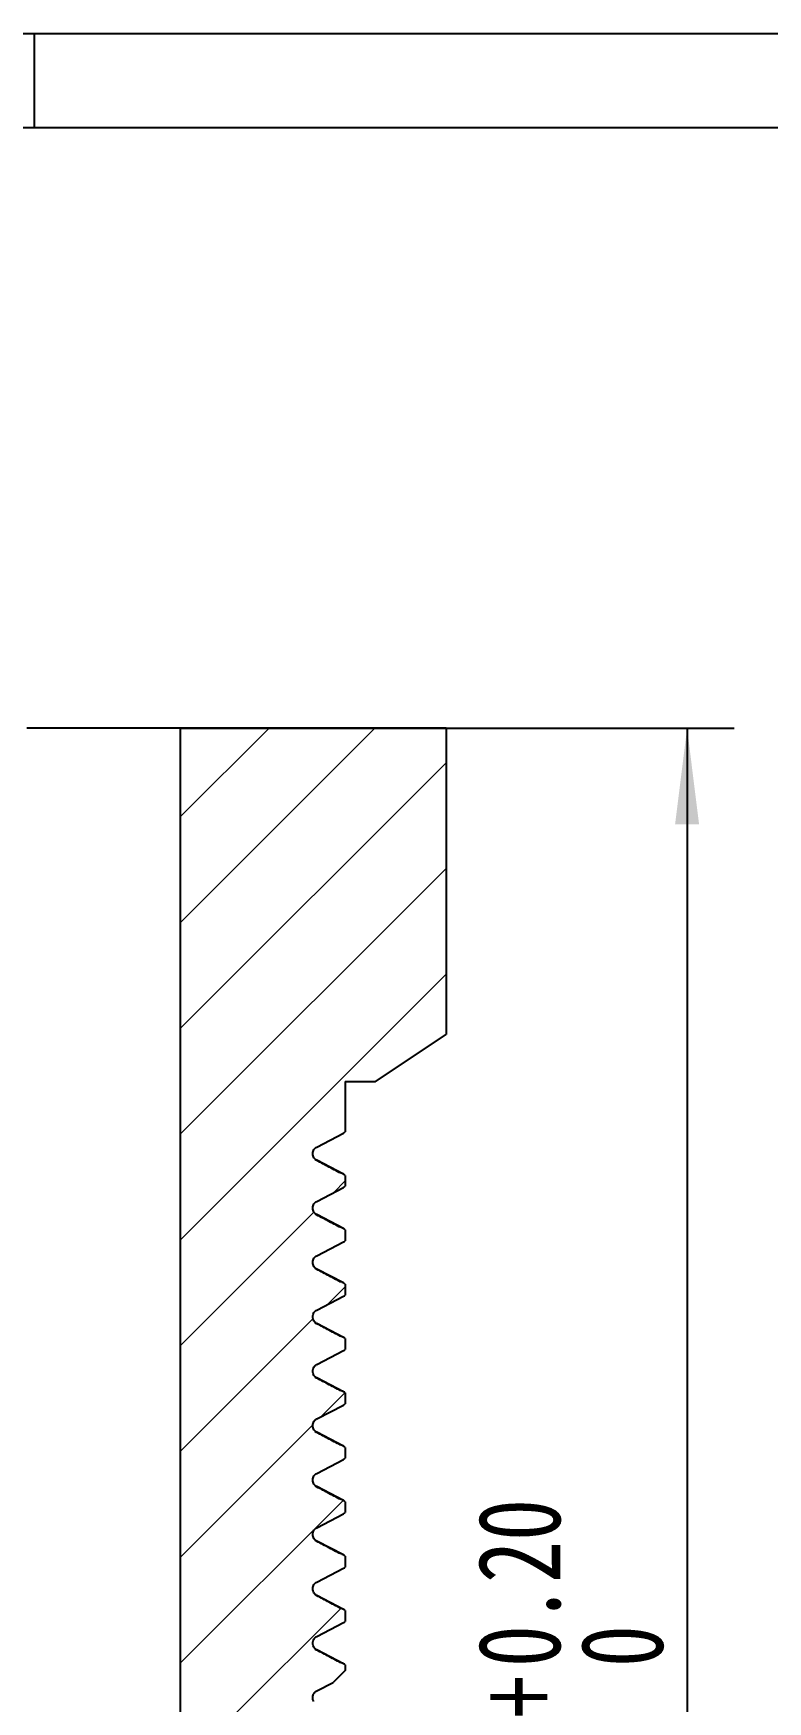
# Model space of a CAD drawing. Header units: millimetres. Extents: x 0 to 297, y 0 to 210.
# Drawn here: x 49.5 to 80.6, y 139.4 to 210.2 of the extents above; entities that cross this region are included whole.
import ezdxf

# ---------------------------------------------------------------- set-up
doc = ezdxf.new("R2010")
doc.units = ezdxf.units.MM
doc.layers.add('图框', color=7, linetype='Continuous')
doc.styles.add('SLDTEXTSTYLE1', font='HYSWLONGFANGSONG.TTF')
doc.dimstyles.new('SLDDIMSTYLE6', dxfattribs={"dimtxt": 3.5, "dimasz": 4.08, "dimexe": 0, "dimexo": 0.0625, "dimgap": 0.875, "dimtad": 2, "dimrnd": 1e-09, "dimzin": 12, "dimdsep": 46, "dimtxsty": 'SLDTEXTSTYLE1', "dimsah": 1, "dimcen": 0.09, "dimadec": 0, "dimazin": 3, "dimtol": 1, "dimtp": 0.2, "dimtfac": 1, "dimtofl": 0, "dimtmove": 0, "dimatfit": 3, "dimfxl": 0, "dimfrac": 2, "dimtolj": 1, "dimtzin": 0, "dimarcsym": 0})

# ---------------------------------------------------------------- blocks, each defined once
blk = doc.blocks.new('_D_13')
at = {"layer": '图框'}
for p, q in [((55.691, 180.698), (79.196, 180.698)), ((77.196, 180.698), (77.196, 117.698)), ((55.691, 117.698), (79.196, 117.698))]:
    blk.add_line(p, q, dxfattribs=at)
for points in [[(77.196, 180.698), (76.688, 176.618), (77.704, 176.618)], [(77.196, 117.698), (77.704, 121.778), (76.688, 121.778)]]:
    blk.add_solid(points, dxfattribs=at)
at = {"layer": '图框', "char_height": 3.5, "attachment_point": 1, "rotation": 90, "style": 'SLDTEXTSTYLE1'}
for s, insert in [('0.20', (68.314, 140.835)), ('0', (72.669, 140.835)), ('+', (68.314, 138.681)), ('63', (72.684, 134.082))]:
    blk.add_mtext(s, dxfattribs=dict(at, insert=insert))

msp = doc.modelspace()

# ---------------------------------------------------------------- hatches: boundary and pattern name
at = {"layer": '图框', "linetype": 'Continuous', "lineweight": 18}
h = msp.add_hatch(dxfattribs=at)
h.set_pattern_fill('ANSI31', color=256, style=0)
edge = h.paths.add_edge_path(flags=0)
edge.add_spline(control_points=[(62.6207994, 163.5072164), (62.6463156, 163.5204994), (62.6700514, 163.5372435), (62.6914251, 163.5573145)], knot_values=[0, 0, 0, 0, 0.255892698, 0.255892698, 0.255892698, 0.255892698], weights=[1, 0.9752486714, 0.9568310271, 0.944747067], degree=3, periodic=0)
edge.add_line((62.6914251, 163.5573145), (62.6914251, 165.6983989))
edge.add_line((62.6914251, 165.6983989), (63.9760348, 165.6983989))
edge.add_line((63.9760348, 165.6983989), (66.9760348, 167.6983989))
edge.add_line((66.9760348, 167.6983989), (66.9760348, 180.6983989))
edge.add_line((66.9760348, 180.6983989), (55.6914251, 180.6983989))
edge.add_line((55.6914251, 180.6983989), (55.6914251, 117.6983989))
edge.add_line((55.6914251, 117.6983989), (57.1914251, 117.6983989))
edge.add_line((57.1914251, 117.6983989), (57.1914251, 138.6983989))
edge.add_line((57.1914251, 138.6983989), (60.6914251, 138.6983989))
edge.add_line((60.6914251, 138.6983989), (61.3647867, 139.3717605))
edge.add_spline(control_points=[(61.3647867, 139.3717605), (61.2505067, 139.547754), (61.3154993, 139.7377202), (61.4842789, 139.8255813)], knot_values=[0.2559481865, 0.2559481865, 0.2559481865, 0.2559481865, 1, 1, 1, 1], weights=[0.794992198, 0.6646727857, 0.7330087197, 1], degree=3, periodic=0)
edge.add_line((61.4842789, 139.8255813), (62.1816207, 140.1885945))
edge.add_line((62.1816207, 140.1885945), (62.6914251, 140.6983989))
edge.add_line((62.6914251, 140.6983989), (62.6914251, 140.9304833))
edge.add_spline(control_points=[(62.6914251, 140.9304833), (62.6700514, 140.9505543), (62.6463156, 140.9672984), (62.6207994, 140.9805813)], knot_values=[0.744107302, 0.744107302, 0.744107302, 0.744107302, 1, 1, 1, 1], weights=[0.944747067, 0.9568310271, 0.9752486714, 1], degree=3, periodic=0)
edge.add_line((62.6207994, 140.9805813), (61.4842789, 141.5722164))
edge.add_spline(control_points=[(61.4842789, 141.5722164), (61.2249472, 141.707216), (61.2249472, 141.9995818), (61.4842789, 142.1345813)], knot_values=[0, 0, 0, 0, 1, 1, 1, 1], weights=[1, 0.6411657422, 0.6411657422, 1], degree=3, periodic=0)
edge.add_line((61.4842789, 142.1345813), (62.6207994, 142.7262164))
edge.add_spline(control_points=[(62.6207994, 142.7262164), (62.6463156, 142.7394994), (62.6700514, 142.7562435), (62.6914251, 142.7763145)], knot_values=[0, 0, 0, 0, 0.255892698, 0.255892698, 0.255892698, 0.255892698], weights=[1, 0.9752486714, 0.9568310271, 0.944747067], degree=3, periodic=0)
edge.add_line((62.6914251, 142.7763145), (62.6914251, 143.2394833))
edge.add_spline(control_points=[(62.6914251, 143.2394833), (62.6700514, 143.2595543), (62.6463156, 143.2762984), (62.6207994, 143.2895813)], knot_values=[0.744107302, 0.744107302, 0.744107302, 0.744107302, 1, 1, 1, 1], weights=[0.944747067, 0.9568310271, 0.9752486714, 1], degree=3, periodic=0)
edge.add_line((62.6207994, 143.2895813), (61.4842789, 143.8812164))
edge.add_spline(control_points=[(61.4842789, 143.8812164), (61.2249472, 144.016216), (61.2249472, 144.3085818), (61.4842789, 144.4435813)], knot_values=[0, 0, 0, 0, 1, 1, 1, 1], weights=[1, 0.6411657422, 0.6411657422, 1], degree=3, periodic=0)
edge.add_line((61.4842789, 144.4435813), (62.6207994, 145.0352164))
edge.add_spline(control_points=[(62.6207994, 145.0352164), (62.6463156, 145.0484994), (62.6700514, 145.0652435), (62.6914251, 145.0853145)], knot_values=[0, 0, 0, 0, 0.255892698, 0.255892698, 0.255892698, 0.255892698], weights=[1, 0.9752486714, 0.9568310271, 0.944747067], degree=3, periodic=0)
edge.add_line((62.6914251, 145.0853145), (62.6914251, 145.5484833))
edge.add_spline(control_points=[(62.6914251, 145.5484833), (62.6700514, 145.5685543), (62.6463156, 145.5852984), (62.6207994, 145.5985813)], knot_values=[0.744107302, 0.744107302, 0.744107302, 0.744107302, 1, 1, 1, 1], weights=[0.944747067, 0.9568310271, 0.9752486714, 1], degree=3, periodic=0)
edge.add_line((62.6207994, 145.5985813), (61.4842789, 146.1902164))
edge.add_spline(control_points=[(61.4842789, 146.1902164), (61.2249472, 146.325216), (61.2249472, 146.6175818), (61.4842789, 146.7525813)], knot_values=[0, 0, 0, 0, 1, 1, 1, 1], weights=[1, 0.6411657422, 0.6411657422, 1], degree=3, periodic=0)
edge.add_line((61.4842789, 146.7525813), (62.6207994, 147.3442164))
edge.add_spline(control_points=[(62.6207994, 147.3442164), (62.6463156, 147.3574994), (62.6700514, 147.3742435), (62.6914251, 147.3943145)], knot_values=[0, 0, 0, 0, 0.255892698, 0.255892698, 0.255892698, 0.255892698], weights=[1, 0.9752486714, 0.9568310271, 0.944747067], degree=3, periodic=0)
edge.add_line((62.6914251, 147.3943145), (62.6914251, 147.8574833))
edge.add_spline(control_points=[(62.6914251, 147.8574833), (62.6700514, 147.8775543), (62.6463156, 147.8942984), (62.6207994, 147.9075813)], knot_values=[0.744107302, 0.744107302, 0.744107302, 0.744107302, 1, 1, 1, 1], weights=[0.944747067, 0.9568310271, 0.9752486714, 1], degree=3, periodic=0)
edge.add_line((62.6207994, 147.9075813), (61.4842789, 148.4992164))
edge.add_spline(control_points=[(61.4842789, 148.4992164), (61.2249472, 148.634216), (61.2249472, 148.9265818), (61.4842789, 149.0615813)], knot_values=[0, 0, 0, 0, 1, 1, 1, 1], weights=[1, 0.6411657422, 0.6411657422, 1], degree=3, periodic=0)
edge.add_line((61.4842789, 149.0615813), (62.6207994, 149.6532164))
edge.add_spline(control_points=[(62.6207994, 149.6532164), (62.6463156, 149.6664994), (62.6700514, 149.6832435), (62.6914251, 149.7033145)], knot_values=[0, 0, 0, 0, 0.255892698, 0.255892698, 0.255892698, 0.255892698], weights=[1, 0.9752486714, 0.9568310271, 0.944747067], degree=3, periodic=0)
edge.add_line((62.6914251, 149.7033145), (62.6914251, 150.1664833))
edge.add_spline(control_points=[(62.6914251, 150.1664833), (62.6700514, 150.1865543), (62.6463156, 150.2032984), (62.6207994, 150.2165813)], knot_values=[0.744107302, 0.744107302, 0.744107302, 0.744107302, 1, 1, 1, 1], weights=[0.944747067, 0.9568310271, 0.9752486714, 1], degree=3, periodic=0)
edge.add_line((62.6207994, 150.2165813), (61.4842789, 150.8082164))
edge.add_spline(control_points=[(61.4842789, 150.8082164), (61.2249472, 150.943216), (61.2249472, 151.2355818), (61.4842789, 151.3705813)], knot_values=[0, 0, 0, 0, 1, 1, 1, 1], weights=[1, 0.6411657422, 0.6411657422, 1], degree=3, periodic=0)
edge.add_line((61.4842789, 151.3705813), (62.6207994, 151.9622164))
edge.add_spline(control_points=[(62.6207994, 151.9622164), (62.6463156, 151.9754994), (62.6700514, 151.9922435), (62.6914251, 152.0123145)], knot_values=[0, 0, 0, 0, 0.255892698, 0.255892698, 0.255892698, 0.255892698], weights=[1, 0.9752486714, 0.9568310271, 0.944747067], degree=3, periodic=0)
edge.add_line((62.6914251, 152.0123145), (62.6914251, 152.4754833))
edge.add_spline(control_points=[(62.6914251, 152.4754833), (62.6700514, 152.4955543), (62.6463156, 152.5122984), (62.6207994, 152.5255813)], knot_values=[0.744107302, 0.744107302, 0.744107302, 0.744107302, 1, 1, 1, 1], weights=[0.944747067, 0.9568310271, 0.9752486714, 1], degree=3, periodic=0)
edge.add_line((62.6207994, 152.5255813), (61.4842789, 153.1172164))
edge.add_spline(control_points=[(61.4842789, 153.1172164), (61.2249472, 153.252216), (61.2249472, 153.5445818), (61.4842789, 153.6795813)], knot_values=[0, 0, 0, 0, 1, 1, 1, 1], weights=[1, 0.6411657422, 0.6411657422, 1], degree=3, periodic=0)
edge.add_line((61.4842789, 153.6795813), (62.6207994, 154.2712164))
edge.add_spline(control_points=[(62.6207994, 154.2712164), (62.6463156, 154.2844994), (62.6700514, 154.3012435), (62.6914251, 154.3213145)], knot_values=[0, 0, 0, 0, 0.255892698, 0.255892698, 0.255892698, 0.255892698], weights=[1, 0.9752486714, 0.9568310271, 0.944747067], degree=3, periodic=0)
edge.add_line((62.6914251, 154.3213145), (62.6914251, 154.7844833))
edge.add_spline(control_points=[(62.6914251, 154.7844833), (62.6700514, 154.8045543), (62.6463156, 154.8212984), (62.6207994, 154.8345813)], knot_values=[0.744107302, 0.744107302, 0.744107302, 0.744107302, 1, 1, 1, 1], weights=[0.944747067, 0.9568310271, 0.9752486714, 1], degree=3, periodic=0)
edge.add_line((62.6207994, 154.8345813), (61.4842789, 155.4262164))
edge.add_spline(control_points=[(61.4842789, 155.4262164), (61.2249472, 155.561216), (61.2249472, 155.8535818), (61.4842789, 155.9885813)], knot_values=[0, 0, 0, 0, 1, 1, 1, 1], weights=[1, 0.6411657422, 0.6411657422, 1], degree=3, periodic=0)
edge.add_line((61.4842789, 155.9885813), (62.6207994, 156.5802164))
edge.add_spline(control_points=[(62.6207994, 156.5802164), (62.6463156, 156.5934994), (62.6700514, 156.6102435), (62.6914251, 156.6303145)], knot_values=[0, 0, 0, 0, 0.255892698, 0.255892698, 0.255892698, 0.255892698], weights=[1, 0.9752486714, 0.9568310271, 0.944747067], degree=3, periodic=0)
edge.add_line((62.6914251, 156.6303145), (62.6914251, 157.0934833))
edge.add_spline(control_points=[(62.6914251, 157.0934833), (62.6700514, 157.1135543), (62.6463156, 157.1302984), (62.6207994, 157.1435813)], knot_values=[0.744107302, 0.744107302, 0.744107302, 0.744107302, 1, 1, 1, 1], weights=[0.944747067, 0.9568310271, 0.9752486714, 1], degree=3, periodic=0)
edge.add_line((62.6207994, 157.1435813), (61.4842789, 157.7352164))
edge.add_spline(control_points=[(61.4842789, 157.7352164), (61.2249472, 157.870216), (61.2249472, 158.1625818), (61.4842789, 158.2975813)], knot_values=[0, 0, 0, 0, 1, 1, 1, 1], weights=[1, 0.6411657422, 0.6411657422, 1], degree=3, periodic=0)
edge.add_line((61.4842789, 158.2975813), (62.6207994, 158.8892164))
edge.add_spline(control_points=[(62.6207994, 158.8892164), (62.6463156, 158.9024994), (62.6700514, 158.9192435), (62.6914251, 158.9393145)], knot_values=[0, 0, 0, 0, 0.255892698, 0.255892698, 0.255892698, 0.255892698], weights=[1, 0.9752486714, 0.9568310271, 0.944747067], degree=3, periodic=0)
edge.add_line((62.6914251, 158.9393145), (62.6914251, 159.4024833))
edge.add_spline(control_points=[(62.6914251, 159.4024833), (62.6700514, 159.4225543), (62.6463156, 159.4392984), (62.6207994, 159.4525813)], knot_values=[0.744107302, 0.744107302, 0.744107302, 0.744107302, 1, 1, 1, 1], weights=[0.944747067, 0.9568310271, 0.9752486714, 1], degree=3, periodic=0)
edge.add_line((62.6207994, 159.4525813), (61.4842789, 160.0442164))
edge.add_spline(control_points=[(61.4842789, 160.0442164), (61.2249472, 160.179216), (61.2249472, 160.4715818), (61.4842789, 160.6065813)], knot_values=[0, 0, 0, 0, 1, 1, 1, 1], weights=[1, 0.6411657422, 0.6411657422, 1], degree=3, periodic=0)
edge.add_line((61.4842789, 160.6065813), (62.6207994, 161.1982164))
edge.add_spline(control_points=[(62.6207994, 161.1982164), (62.6463156, 161.2114994), (62.6700514, 161.2282435), (62.6914251, 161.2483145)], knot_values=[0, 0, 0, 0, 0.255892698, 0.255892698, 0.255892698, 0.255892698], weights=[1, 0.9752486714, 0.9568310271, 0.944747067], degree=3, periodic=0)
edge.add_line((62.6914251, 161.2483145), (62.6914251, 161.7114833))
edge.add_spline(control_points=[(62.6914251, 161.7114833), (62.6700514, 161.7315543), (62.6463156, 161.7482984), (62.6207994, 161.7615813)], knot_values=[0.744107302, 0.744107302, 0.744107302, 0.744107302, 1, 1, 1, 1], weights=[0.944747067, 0.9568310271, 0.9752486714, 1], degree=3, periodic=0)
edge.add_line((62.6207994, 161.7615813), (61.4842789, 162.3532164))
edge.add_spline(control_points=[(61.4842789, 162.3532164), (61.2249472, 162.488216), (61.2249472, 162.7805818), (61.4842789, 162.9155813)], knot_values=[0, 0, 0, 0, 1, 1, 1, 1], weights=[1, 0.6411657422, 0.6411657422, 1], degree=3, periodic=0)
edge.add_line((61.4842789, 162.9155813), (62.6207994, 163.5072164))

# ---------------------------------------------------------------- linework, layer by layer
at = {"color": 7, "linetype": 'Continuous', "lineweight": 25}
for p, q in [((55.6914251, 180.6983989), (49.1914251, 180.6983989)), ((55.6914251, 180.6983989), (55.6914251, 117.6983989)), ((66.9760348, 180.6983989), (55.6914251, 180.6983989)), ((66.9760348, 180.6983989), (66.9760348, 167.6983989)), ((63.9760348, 165.6983989), (66.9760348, 167.6983989)), ((62.6914251, 165.6983989), (63.9760348, 165.6983989)), ((62.6914251, 165.6983989), (62.6914251, 163.5573145)), ((61.4842789, 162.9155813), (62.6207994, 163.5072164)), ((61.4487571, 162.3776884), (61.4395619, 162.3871153)), ((62.6207994, 161.7615813), (61.4842789, 162.3532164)), ((62.6635886, 161.7323088), (62.6463847, 161.7455088)), ((62.6914251, 161.7114833), (62.6914251, 161.2483145)), ((61.4842789, 160.6065813), (62.6207994, 161.1982164)), ((61.4487571, 160.0686884), (61.4395619, 160.0781153)), ((62.6207994, 159.4525813), (61.4842789, 160.0442164)), ((62.6635886, 159.4233088), (62.6463847, 159.4365088)), ((62.6914251, 159.4024833), (62.6914251, 158.9393145)), ((61.4842789, 158.2975813), (62.6207994, 158.8892164)), ((61.4487571, 157.7596884), (61.4395619, 157.7691153)), ((62.6207994, 157.1435813), (61.4842789, 157.7352164)), ((61.4842789, 155.9885813), (62.6207994, 156.5802164)), ((62.6635886, 157.1143088), (62.6463847, 157.1275088)), ((62.6914251, 157.0934833), (62.6914251, 156.6303145)), ((61.4487571, 155.4506884), (61.4395619, 155.4601153)), ((62.6207994, 154.8345813), (61.4842789, 155.4262164)), ((62.6635886, 154.8053088), (62.6463847, 154.8185088)), ((62.6914251, 154.7844833), (62.6914251, 154.3213145)), ((61.4842789, 153.6795813), (62.6207994, 154.2712164)), ((61.4487571, 153.1416884), (61.4395619, 153.1511153)), ((62.6207994, 152.5255813), (61.4842789, 153.1172164)), ((62.6635886, 152.4963088), (62.6463847, 152.5095088)), ((62.6914251, 152.4754833), (62.6914251, 152.0123145)), ((61.4842789, 151.3705813), (62.6207994, 151.9622164)), ((61.4487571, 150.8326884), (61.4395619, 150.8421153)), ((62.6207994, 150.2165813), (61.4842789, 150.8082164)), ((62.6635886, 150.1873088), (62.6463847, 150.2005088)), ((62.6914251, 150.1664833), (62.6914251, 149.7033145)), ((61.4842789, 149.0615813), (62.6207994, 149.6532164)), ((61.4487571, 148.5236884), (61.4395619, 148.5331153)), ((62.6207994, 147.9075813), (61.4842789, 148.4992164)), ((61.4842789, 146.7525813), (62.6207994, 147.3442164)), ((62.6635886, 147.8783088), (62.6463847, 147.8915088)), ((62.6914251, 147.8574833), (62.6914251, 147.3943145)), ((61.4487571, 146.2146884), (61.4395619, 146.2241153)), ((62.6207994, 145.5985813), (61.4842789, 146.1902164)), ((62.6635886, 145.5693088), (62.6463847, 145.5825088)), ((62.6914251, 145.5484833), (62.6914251, 145.0853145)), ((61.4842789, 144.4435813), (62.6207994, 145.0352164)), ((61.4487571, 143.9056884), (61.4395619, 143.9151153)), ((62.6207994, 143.2895813), (61.4842789, 143.8812164)), ((62.6635886, 143.2603088), (62.6463847, 143.2735088)), ((62.6914251, 143.2394833), (62.6914251, 142.7763145)), ((61.4842789, 142.1345813), (62.6207994, 142.7262164)), ((61.4487571, 141.5966884), (61.4395619, 141.6061153)), ((62.6207994, 140.9805813), (61.4842789, 141.5722164)), ((62.6635886, 140.9513088), (62.6463847, 140.9645088)), ((62.6914251, 140.9304833), (62.6914251, 140.6983989)), ((62.6914251, 140.6983989), (62.1816207, 140.1885945)), ((61.4842789, 139.8255813), (62.1816207, 140.1885945))]:
    msp.add_line(p, q, dxfattribs=at)
at = {"color": 8, "linetype": 'Continuous', "lineweight": 25}
for p, q in [((62.6207994, 161.7615813), (62.5604318, 161.7854583)), ((62.6207994, 159.4525813), (62.5604318, 159.4764583)), ((62.6207994, 157.1435813), (62.5604318, 157.1674583)), ((62.6207994, 154.8345813), (62.5604318, 154.8584583)), ((62.6207994, 152.5255813), (62.5604318, 152.5494583)), ((62.6207994, 150.2165813), (62.5604318, 150.2404583)), ((62.6207994, 147.9075813), (62.5604318, 147.9314583)), ((62.6207994, 145.5985813), (62.5604318, 145.6224583)), ((62.6207994, 143.2895813), (62.5604318, 143.3134583)), ((62.6207994, 140.9805813), (62.5604318, 141.0044583))]:
    msp.add_line(p, q, dxfattribs=at)
at = {"color": 7, "linetype": 'Continuous', "lineweight": 25}
for points, knots in [([(61.4842789, 162.3532164), (61.4427102, 162.3748557), (61.3997227, 162.4094377), (61.3344711, 162.5070699), (61.3136532, 162.5702788), (61.3136532, 162.698519), (61.3344711, 162.7617278), (61.3997227, 162.8593601), (61.4427102, 162.893942), (61.4842789, 162.9155813)], [0, 0, 0, 0, 0.25, 0.25, 0.5, 0.5, 0.75, 0.75, 1, 1, 1, 1]), ([(62.5128913, 161.8029966), (62.3242953, 161.9016854), (61.9583194, 162.0931937), (61.5924174, 162.284705), (61.4150733, 162.3775259)], [0, 0, 0, 0, 0.5153237625, 1, 1, 1, 1]), ([(62.6463847, 161.7455088), (62.6394584, 161.7510762), (62.620081, 161.7666519), (62.5982965, 161.7781326), (62.5842987, 161.7855096)], [0, 0, 0, 0, 0.3574425508, 1, 1, 1, 1]), ([(61.4842789, 160.0442164), (61.4427102, 160.0658557), (61.3997227, 160.1004377), (61.3344711, 160.1980699), (61.3136532, 160.2612788), (61.3136532, 160.389519), (61.3344711, 160.4527278), (61.3997227, 160.5503601), (61.4427102, 160.584942), (61.4842789, 160.6065813)], [0, 0, 0, 0, 0.25, 0.25, 0.5, 0.5, 0.75, 0.75, 1, 1, 1, 1]), ([(62.5128913, 159.4939966), (62.3242953, 159.5926854), (61.9583194, 159.7841937), (61.5924174, 159.975705), (61.4150733, 160.0685259)], [0, 0, 0, 0, 0.5153237625, 1, 1, 1, 1]), ([(62.6463847, 159.4365088), (62.6394584, 159.4420762), (62.620081, 159.4576519), (62.5982965, 159.4691326), (62.5842987, 159.4765096)], [0, 0, 0, 0, 0.3574425508, 1, 1, 1, 1]), ([(61.4842789, 157.7352164), (61.4427102, 157.7568557), (61.3997227, 157.7914377), (61.3344711, 157.8890699), (61.3136532, 157.9522788), (61.3136532, 158.080519), (61.3344711, 158.1437278), (61.3997227, 158.2413601), (61.4427102, 158.275942), (61.4842789, 158.2975813)], [0, 0, 0, 0, 0.25, 0.25, 0.5, 0.5, 0.75, 0.75, 1, 1, 1, 1]), ([(62.5128913, 157.1849966), (62.3242953, 157.2836854), (61.9583194, 157.4751937), (61.5924174, 157.666705), (61.4150733, 157.7595259)], [0, 0, 0, 0, 0.5153237625, 1, 1, 1, 1]), ([(62.6463847, 157.1275088), (62.6394584, 157.1330762), (62.620081, 157.1486519), (62.5982965, 157.1601326), (62.5842987, 157.1675096)], [0, 0, 0, 0, 0.3574425508, 1, 1, 1, 1]), ([(61.4842789, 155.4262164), (61.4427102, 155.4478557), (61.3997227, 155.4824377), (61.3344711, 155.5800699), (61.3136532, 155.6432788), (61.3136532, 155.771519), (61.3344711, 155.8347278), (61.3997227, 155.9323601), (61.4427102, 155.966942), (61.4842789, 155.9885813)], [0, 0, 0, 0, 0.25, 0.25, 0.5, 0.5, 0.75, 0.75, 1, 1, 1, 1]), ([(62.5128913, 154.8759966), (62.3242953, 154.9746854), (61.9583194, 155.1661937), (61.5924174, 155.357705), (61.4150733, 155.4505259)], [0, 0, 0, 0, 0.5153237625, 1, 1, 1, 1]), ([(62.6463847, 154.8185088), (62.6394584, 154.8240762), (62.620081, 154.8396519), (62.5982965, 154.8511326), (62.5842987, 154.8585096)], [0, 0, 0, 0, 0.3574425508, 1, 1, 1, 1]), ([(61.4842789, 153.1172164), (61.4427102, 153.1388557), (61.3997227, 153.1734377), (61.3344711, 153.2710699), (61.3136532, 153.3342788), (61.3136532, 153.462519), (61.3344711, 153.5257278), (61.3997227, 153.6233601), (61.4427102, 153.657942), (61.4842789, 153.6795813)], [0, 0, 0, 0, 0.25, 0.25, 0.5, 0.5, 0.75, 0.75, 1, 1, 1, 1]), ([(62.5128913, 152.5669966), (62.3242953, 152.6656854), (61.9583194, 152.8571937), (61.5924174, 153.048705), (61.4150733, 153.1415259)], [0, 0, 0, 0, 0.5153237625, 1, 1, 1, 1]), ([(62.6463847, 152.5095088), (62.6394584, 152.5150762), (62.620081, 152.5306519), (62.5982965, 152.5421326), (62.5842987, 152.5495096)], [0, 0, 0, 0, 0.3574425508, 1, 1, 1, 1]), ([(61.4842789, 150.8082164), (61.4427102, 150.8298557), (61.3997227, 150.8644377), (61.3344711, 150.9620699), (61.3136532, 151.0252788), (61.3136532, 151.153519), (61.3344711, 151.2167278), (61.3997227, 151.3143601), (61.4427102, 151.348942), (61.4842789, 151.3705813)], [0, 0, 0, 0, 0.25, 0.25, 0.5, 0.5, 0.75, 0.75, 1, 1, 1, 1]), ([(62.5128913, 150.2579966), (62.3242953, 150.3566854), (61.9583194, 150.5481937), (61.5924174, 150.739705), (61.4150733, 150.8325259)], [0, 0, 0, 0, 0.5153237625, 1, 1, 1, 1]), ([(62.6463847, 150.2005088), (62.6394584, 150.2060762), (62.620081, 150.2216519), (62.5982965, 150.2331326), (62.5842987, 150.2405096)], [0, 0, 0, 0, 0.3574425508, 1, 1, 1, 1]), ([(61.4842789, 148.4992164), (61.4427102, 148.5208557), (61.3997227, 148.5554377), (61.3344711, 148.6530699), (61.3136532, 148.7162788), (61.3136532, 148.844519), (61.3344711, 148.9077278), (61.3997227, 149.0053601), (61.4427102, 149.039942), (61.4842789, 149.0615813)], [0, 0, 0, 0, 0.25, 0.25, 0.5, 0.5, 0.75, 0.75, 1, 1, 1, 1]), ([(62.5128913, 147.9489966), (62.3242953, 148.0476854), (61.9583194, 148.2391937), (61.5924174, 148.430705), (61.4150733, 148.5235259)], [0, 0, 0, 0, 0.5153237625, 1, 1, 1, 1]), ([(62.6463847, 147.8915088), (62.6394584, 147.8970762), (62.620081, 147.9126519), (62.5982965, 147.9241326), (62.5842987, 147.9315096)], [0, 0, 0, 0, 0.3574425508, 1, 1, 1, 1]), ([(61.4842789, 146.1902164), (61.4427102, 146.2118557), (61.3997227, 146.2464377), (61.3344711, 146.3440699), (61.3136532, 146.4072788), (61.3136532, 146.535519), (61.3344711, 146.5987278), (61.3997227, 146.6963601), (61.4427102, 146.730942), (61.4842789, 146.7525813)], [0, 0, 0, 0, 0.25, 0.25, 0.5, 0.5, 0.75, 0.75, 1, 1, 1, 1]), ([(62.5128913, 145.6399966), (62.3242953, 145.7386854), (61.9583194, 145.9301937), (61.5924174, 146.121705), (61.4150733, 146.2145259)], [0, 0, 0, 0, 0.5153237625, 1, 1, 1, 1]), ([(62.6463847, 145.5825088), (62.6394584, 145.5880762), (62.620081, 145.6036519), (62.5982965, 145.6151326), (62.5842987, 145.6225096)], [0, 0, 0, 0, 0.3574425508, 1, 1, 1, 1]), ([(61.4842789, 143.8812164), (61.4427102, 143.9028557), (61.3997227, 143.9374377), (61.3344711, 144.0350699), (61.3136532, 144.0982788), (61.3136532, 144.226519), (61.3344711, 144.2897278), (61.3997227, 144.3873601), (61.4427102, 144.421942), (61.4842789, 144.4435813)], [0, 0, 0, 0, 0.25, 0.25, 0.5, 0.5, 0.75, 0.75, 1, 1, 1, 1]), ([(62.5128913, 143.3309966), (62.3242953, 143.4296854), (61.9583194, 143.6211937), (61.5924174, 143.812705), (61.4150733, 143.9055259)], [0, 0, 0, 0, 0.51532376251, 1, 1, 1, 1]), ([(62.6463847, 143.2735088), (62.6394584, 143.2790762), (62.620081, 143.2946519), (62.5982965, 143.3061326), (62.5842987, 143.3135096)], [0, 0, 0, 0, 0.3574425508, 1, 1, 1, 1]), ([(61.4842789, 141.5722164), (61.4427102, 141.5938557), (61.3997227, 141.6284377), (61.3344711, 141.7260699), (61.3136532, 141.7892788), (61.3136532, 141.917519), (61.3344711, 141.9807278), (61.3997227, 142.0783601), (61.4427102, 142.112942), (61.4842789, 142.1345813)], [0, 0, 0, 0, 0.25, 0.25, 0.5, 0.5, 0.75, 0.75, 1, 1, 1, 1]), ([(62.5128913, 141.0219966), (62.3242953, 141.1206854), (61.9583194, 141.3121937), (61.5924174, 141.503705), (61.4150733, 141.5965259)], [0, 0, 0, 0, 0.5153237625, 1, 1, 1, 1]), ([(62.6463847, 140.9645088), (62.6394584, 140.9700762), (62.620081, 140.9856519), (62.5982965, 140.9971326), (62.5842987, 141.0045096)], [0, 0, 0, 0, 0.3574425508, 1, 1, 1, 1]), ([(61.3647867, 139.3717605), (61.3409, 139.4085464), (61.323438, 139.4529575), (61.3101284, 139.5469663), (61.3144567, 139.5961577), (61.3427161, 139.6849385), (61.3663189, 139.7242651), (61.4217668, 139.7864546), (61.4533496, 139.8094806), (61.4842789, 139.8255813)], [0, 0, 0, 0, 0.25, 0.25, 0.5, 0.5, 0.75, 0.75, 1, 1, 1, 1])]:
    msp.add_open_spline(points, degree=3, knots=knots, dxfattribs=at)
for points in [[(62.6207994, 163.5072164), (62.6456841, 163.5201706), (62.669778, 163.5369868), (62.6914251, 163.5573145)], [(62.6914251, 161.7114833), (62.669778, 161.731811), (62.6456841, 161.7486272), (62.6207994, 161.7615813)], [(62.6207994, 161.1982164), (62.6456841, 161.2111706), (62.669778, 161.2279868), (62.6914251, 161.2483145)], [(62.6914251, 159.4024833), (62.669778, 159.422811), (62.6456841, 159.4396272), (62.6207994, 159.4525813)], [(62.6207994, 158.8892164), (62.6456841, 158.9021706), (62.669778, 158.9189868), (62.6914251, 158.9393145)], [(62.6914251, 157.0934833), (62.669778, 157.113811), (62.6456841, 157.1306272), (62.6207994, 157.1435813)], [(62.6207994, 156.5802164), (62.6456841, 156.5931706), (62.669778, 156.6099868), (62.6914251, 156.6303145)], [(62.6914251, 154.7844833), (62.669778, 154.804811), (62.6456841, 154.8216272), (62.6207994, 154.8345813)], [(62.6207994, 154.2712164), (62.6456841, 154.2841706), (62.669778, 154.3009868), (62.6914251, 154.3213145)], [(62.6914251, 152.4754833), (62.669778, 152.495811), (62.6456841, 152.5126272), (62.6207994, 152.5255813)], [(62.6207994, 151.9622164), (62.6456841, 151.9751706), (62.669778, 151.9919868), (62.6914251, 152.0123145)], [(62.6914251, 150.1664833), (62.669778, 150.186811), (62.6456841, 150.2036272), (62.6207994, 150.2165813)], [(62.6207994, 149.6532164), (62.6456841, 149.6661706), (62.669778, 149.6829868), (62.6914251, 149.7033145)], [(62.6914251, 147.8574833), (62.669778, 147.877811), (62.6456841, 147.8946272), (62.6207994, 147.9075813)], [(62.6207994, 147.3442164), (62.6456841, 147.3571706), (62.669778, 147.3739868), (62.6914251, 147.3943145)], [(62.6914251, 145.5484833), (62.669778, 145.568811), (62.6456841, 145.5856272), (62.6207994, 145.5985813)], [(62.6207994, 145.0352164), (62.6456841, 145.0481706), (62.669778, 145.0649868), (62.6914251, 145.0853145)], [(62.6914251, 143.2394833), (62.669778, 143.259811), (62.6456841, 143.2766272), (62.6207994, 143.2895813)], [(62.6207994, 142.7262164), (62.6456841, 142.7391706), (62.669778, 142.7559868), (62.6914251, 142.7763145)], [(62.6914251, 140.9304833), (62.669778, 140.950811), (62.6456841, 140.9676272), (62.6207994, 140.9805813)]]:
    msp.add_open_spline(points, degree=3, dxfattribs=at)
at = {"layer": '图框'}
for p, q in [((0, 210.1898854), (297, 210.1898854)), ((49.5, 210.1898854), (49.5, 206.1898854))]:
    msp.add_line(p, q, dxfattribs=at)
at = {"layer": '图框', "linetype": 'Continuous', "lineweight": 25}
msp.add_line((15, 206.1898854), (293, 206.1898854), dxfattribs=at)

# ---------------------------------------------------------------- dimensions: what is measured, and where the dimension line sits
at = {"layer": '图框'}
dim = msp.add_linear_dim(base=(77.1955085, 117.6983989), p1=(55.6914251, 180.6983989), p2=(55.6914251, 117.6983989), angle=90, dimstyle='SLDDIMSTYLE6', dxfattribs=at)
dim.commit()
dim.dimension.update_dxf_attribs({"geometry": '_D_13', "text_midpoint": (77.1955085, 140.5283185), "dimtype": 160})

doc.saveas('drawing.dxf')
